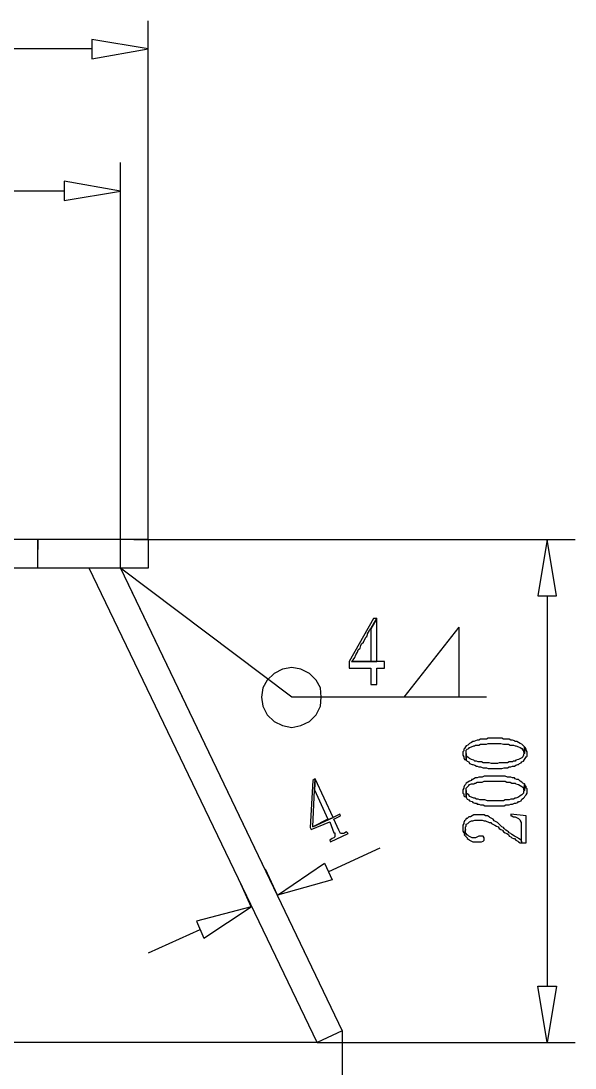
# Model space of a CAD drawing. Extents: x -15.4 to 0.8, y 0.3 to 11.8.
# Drawn here: x -9.208 to -8.66, y 9.933 to 10.969 of the extents above; entities that cross this region are included whole.
import ezdxf

# ---------------------------------------------------------------- set-up
doc = ezdxf.new("R2010")
doc.units = 0
doc.header["$MEASUREMENT"] = 0
doc.linetypes.add('AUSGEZOGEN', pattern=[0])
doc.layers.get('0').update_dxf_attribs({"linetype": 'AUSGEZOGEN'})

msp = doc.modelspace()

# ---------------------------------------------------------------- linework, layer by layer
for points in [[(-9.0821, 10.4561), (-9.0821, 10.9686)], [(-9.1379, 10.9502), (-9.1379, 10.9311), (-9.1379, 10.9311), (-9.0821, 10.9411), (-9.1379, 10.9502)], [(-9.1379, 10.9411), (-10.1704, 10.9411)], [(-9.1096, 10.4277), (-9.1096, 10.8286)], [(-9.1654, 10.8102), (-9.1654, 10.7911), (-9.1654, 10.7911), (-9.1096, 10.8002), (-9.1654, 10.8102)], [(-9.1654, 10.8002), (-10.1429, 10.8002)], [(-9.0963, 10.4561), (-9.6546, 10.4561)], [(-9.0821, 10.4561), (-9.6546, 10.4561)], [(-9.1913, 10.4561), (-9.1913, 10.4461)], [(-9.1913, 10.4277), (-9.1913, 10.4561)], [(-9.0963, 10.4561), (-8.6604, 10.4561)], [(-9.0821, 10.4561), (-9.0821, 10.4277)], [(-8.6971, 10.4002), (-8.6788, 10.4002), (-8.6788, 10.4002), (-8.6879, 10.4561), (-8.6971, 10.4002)], [(-9.0821, 10.4277), (-9.6546, 10.4277)], [(-8.8904, 9.9702), (-8.9154, 9.9586), (-8.9154, 9.9586), (-9.1404, 10.4277)], [(-8.7479, 10.3002), (-8.9404, 10.3002), (-8.9404, 10.3002), (-9.1096, 10.4277)], [(-9.1096, 10.4277), (-8.8904, 9.9702)], [(-9.1054, 10.4186), (-8.8904, 9.9702)], [(-8.6879, 10.4002), (-8.6879, 10.0144)], [(-8.8563, 10.3777), (-8.8596, 10.3777), (-8.8596, 10.3777), (-8.8838, 10.3352), (-8.8838, 10.3352), (-8.8838, 10.3286), (-8.8838, 10.3286), (-8.8621, 10.3286), (-8.8621, 10.3286), (-8.8621, 10.3127), (-8.8621, 10.3127), (-8.8563, 10.3127), (-8.8563, 10.3127), (-8.8563, 10.3286), (-8.8563, 10.3286), (-8.8488, 10.3286), (-8.8488, 10.3286), (-8.8488, 10.3352), (-8.8488, 10.3352), (-8.8813, 10.3352), (-8.8813, 10.3352), (-8.8796, 10.3369), (-8.8796, 10.3369), (-8.8779, 10.3394), (-8.8779, 10.3394), (-8.8771, 10.3419), (-8.8771, 10.3419), (-8.8754, 10.3444), (-8.8754, 10.3444), (-8.8746, 10.3469), (-8.8746, 10.3469), (-8.8729, 10.3486), (-8.8729, 10.3486), (-8.8721, 10.3511), (-8.8721, 10.3511), (-8.8713, 10.3527), (-8.8713, 10.3527), (-8.8696, 10.3544), (-8.8696, 10.3544), (-8.8671, 10.3594), (-8.8671, 10.3594), (-8.8663, 10.3602), (-8.8663, 10.3602), (-8.8654, 10.3619), (-8.8654, 10.3619), (-8.8654, 10.3627), (-8.8654, 10.3627), (-8.8646, 10.3644), (-8.8646, 10.3644), (-8.8638, 10.3652), (-8.8638, 10.3652), (-8.8638, 10.3661), (-8.8638, 10.3661), (-8.8629, 10.3669), (-8.8629, 10.3669), (-8.8629, 10.3677), (-8.8629, 10.3677), (-8.8621, 10.3677), (-8.8563, 10.3777)], [(-8.8563, 10.3777), (-8.8621, 10.3677), (-8.8621, 10.3677), (-8.8621, 10.3352), (-8.8621, 10.3352), (-8.8813, 10.3352), (-8.8813, 10.3352), (-8.8563, 10.3352), (-8.8563, 10.3777)], [(-8.7754, 10.3694), (-8.8296, 10.3002)], [(-8.7754, 10.3694), (-8.7754, 10.3002)], [(-8.9113, 10.3002), (-8.9121, 10.3094), (-8.9121, 10.3094), (-8.9163, 10.3169), (-8.9163, 10.3169), (-8.9229, 10.3236), (-8.9229, 10.3236), (-8.9313, 10.3277), (-8.9313, 10.3277), (-8.9404, 10.3294), (-8.9404, 10.3294), (-8.9496, 10.3277), (-8.9496, 10.3277), (-8.9579, 10.3236), (-8.9579, 10.3236), (-8.9646, 10.3169), (-8.9646, 10.3169), (-8.9688, 10.3094), (-8.9688, 10.3094), (-8.9704, 10.3002), (-8.9704, 10.3002), (-8.9688, 10.2911), (-8.9688, 10.2911), (-8.9646, 10.2827), (-8.9646, 10.2827), (-8.9579, 10.2761), (-8.9579, 10.2761), (-8.9496, 10.2719), (-8.9496, 10.2719), (-8.9404, 10.2702), (-8.9404, 10.2702), (-8.9313, 10.2719), (-8.9313, 10.2719), (-8.9229, 10.2761), (-8.9229, 10.2761), (-8.9163, 10.2827), (-8.9163, 10.2827), (-8.9121, 10.2911), (-8.9121, 10.2911), (-8.9113, 10.3002), (-8.9113, 10.3002)], [(-8.7713, 10.2444), (-8.7713, 10.2427), (-8.7713, 10.2427), (-8.7704, 10.2411), (-8.7704, 10.2411), (-8.7704, 10.2402), (-8.7704, 10.2402), (-8.7696, 10.2386), (-8.7696, 10.2386), (-8.7679, 10.2377), (-8.7679, 10.2377), (-8.7679, 10.2477), (-8.7679, 10.2477), (-8.7671, 10.2486), (-8.7671, 10.2486), (-8.7654, 10.2494), (-8.7654, 10.2494), (-8.7646, 10.2502), (-8.7646, 10.2502), (-8.7629, 10.2511), (-8.7629, 10.2511), (-8.7604, 10.2519), (-8.7604, 10.2519), (-8.7596, 10.2519), (-8.7596, 10.2519), (-8.7588, 10.2527), (-8.7588, 10.2527), (-8.7554, 10.2527), (-8.7554, 10.2527), (-8.7538, 10.2536), (-8.7538, 10.2536), (-8.7479, 10.2536), (-8.7479, 10.2536), (-8.7463, 10.2544), (-8.7463, 10.2544), (-8.7338, 10.2544), (-8.7338, 10.2544), (-8.7313, 10.2536), (-8.7313, 10.2536), (-8.7263, 10.2536), (-8.7263, 10.2536), (-8.7246, 10.2527), (-8.7246, 10.2527), (-8.7213, 10.2527), (-8.7213, 10.2527), (-8.7196, 10.2519), (-8.7196, 10.2519), (-8.7188, 10.2519), (-8.7188, 10.2519), (-8.7163, 10.2511), (-8.7163, 10.2511), (-8.7146, 10.2502), (-8.7146, 10.2502), (-8.7129, 10.2494), (-8.7129, 10.2494), (-8.7121, 10.2477), (-8.7121, 10.2477), (-8.7113, 10.2469), (-8.7113, 10.2469), (-8.7113, 10.2461), (-8.7113, 10.2461), (-8.7104, 10.2444), (-8.7104, 10.2444), (-8.7104, 10.2511), (-8.7104, 10.2511), (-8.7121, 10.2527), (-8.7121, 10.2527), (-8.7129, 10.2536), (-8.7129, 10.2536), (-8.7146, 10.2544), (-8.7146, 10.2544), (-8.7163, 10.2552), (-8.7163, 10.2552), (-8.7179, 10.2561), (-8.7179, 10.2561), (-8.7196, 10.2561), (-8.7196, 10.2561), (-8.7204, 10.2569), (-8.7204, 10.2569), (-8.7221, 10.2577), (-8.7221, 10.2577), (-8.7238, 10.2577), (-8.7238, 10.2577), (-8.7254, 10.2586), (-8.7254, 10.2586), (-8.7313, 10.2586), (-8.7313, 10.2586), (-8.7329, 10.2594), (-8.7329, 10.2594), (-8.7463, 10.2594), (-8.7463, 10.2594), (-8.7479, 10.2586), (-8.7479, 10.2586), (-8.7538, 10.2586), (-8.7538, 10.2586), (-8.7554, 10.2577), (-8.7554, 10.2577), (-8.7571, 10.2577), (-8.7571, 10.2577), (-8.7588, 10.2569), (-8.7588, 10.2569), (-8.7604, 10.2561), (-8.7604, 10.2561), (-8.7613, 10.2561), (-8.7613, 10.2561), (-8.7629, 10.2552), (-8.7629, 10.2552), (-8.7646, 10.2544), (-8.7646, 10.2544), (-8.7663, 10.2527), (-8.7663, 10.2527), (-8.7679, 10.2519), (-8.7679, 10.2519), (-8.7688, 10.2511), (-8.7688, 10.2511), (-8.7696, 10.2494), (-8.7696, 10.2494), (-8.7704, 10.2486), (-8.7704, 10.2486), (-8.7704, 10.2469), (-8.7704, 10.2469), (-8.7713, 10.2461), (-8.7713, 10.2444)], [(-8.7679, 10.2377), (-8.7671, 10.2369), (-8.7671, 10.2369), (-8.7654, 10.2361), (-8.7654, 10.2361), (-8.7646, 10.2344), (-8.7646, 10.2344), (-8.7621, 10.2336), (-8.7621, 10.2336), (-8.7613, 10.2336), (-8.7613, 10.2336), (-8.7596, 10.2327), (-8.7596, 10.2327), (-8.7579, 10.2319), (-8.7579, 10.2319), (-8.7571, 10.2319), (-8.7571, 10.2319), (-8.7554, 10.2311), (-8.7554, 10.2311), (-8.7538, 10.2311), (-8.7538, 10.2311), (-8.7513, 10.2302), (-8.7513, 10.2302), (-8.7479, 10.2302), (-8.7479, 10.2302), (-8.7463, 10.2294), (-8.7463, 10.2294), (-8.7329, 10.2294), (-8.7329, 10.2294), (-8.7304, 10.2302), (-8.7304, 10.2302), (-8.7271, 10.2302), (-8.7271, 10.2302), (-8.7254, 10.2311), (-8.7254, 10.2311), (-8.7238, 10.2311), (-8.7238, 10.2311), (-8.7221, 10.2319), (-8.7221, 10.2319), (-8.7204, 10.2319), (-8.7204, 10.2319), (-8.7188, 10.2327), (-8.7188, 10.2327), (-8.7171, 10.2336), (-8.7171, 10.2336), (-8.7163, 10.2336), (-8.7163, 10.2336), (-8.7154, 10.2344), (-8.7154, 10.2344), (-8.7138, 10.2352), (-8.7138, 10.2352), (-8.7129, 10.2361), (-8.7129, 10.2361), (-8.7113, 10.2369), (-8.7113, 10.2369), (-8.7104, 10.2386), (-8.7104, 10.2386), (-8.7096, 10.2394), (-8.7096, 10.2394), (-8.7088, 10.2411), (-8.7088, 10.2411), (-8.7079, 10.2419), (-8.7079, 10.2419), (-8.7079, 10.2461), (-8.7079, 10.2461), (-8.7088, 10.2477), (-8.7088, 10.2477), (-8.7088, 10.2486), (-8.7088, 10.2486), (-8.7096, 10.2502), (-8.7096, 10.2502), (-8.7104, 10.2511), (-8.7104, 10.2511), (-8.7104, 10.2444), (-8.7104, 10.2444), (-8.7113, 10.2436), (-8.7113, 10.2436), (-8.7113, 10.2427), (-8.7113, 10.2427), (-8.7121, 10.2411), (-8.7121, 10.2411), (-8.7129, 10.2402), (-8.7129, 10.2402), (-8.7163, 10.2386), (-8.7163, 10.2386), (-8.7188, 10.2377), (-8.7188, 10.2377), (-8.7196, 10.2369), (-8.7196, 10.2369), (-8.7213, 10.2369), (-8.7213, 10.2369), (-8.7221, 10.2361), (-8.7221, 10.2361), (-8.7254, 10.2361), (-8.7254, 10.2361), (-8.7271, 10.2352), (-8.7271, 10.2352), (-8.7354, 10.2352), (-8.7354, 10.2352), (-8.7371, 10.2344), (-8.7371, 10.2344), (-8.7429, 10.2344), (-8.7429, 10.2344), (-8.7454, 10.2352), (-8.7454, 10.2352), (-8.7513, 10.2352), (-8.7513, 10.2352), (-8.7529, 10.2361), (-8.7529, 10.2361), (-8.7563, 10.2361), (-8.7563, 10.2361), (-8.7579, 10.2369), (-8.7579, 10.2369), (-8.7596, 10.2369), (-8.7596, 10.2369), (-8.7604, 10.2377), (-8.7604, 10.2377), (-8.7629, 10.2386), (-8.7629, 10.2386), (-8.7646, 10.2394), (-8.7646, 10.2394), (-8.7654, 10.2402), (-8.7654, 10.2402), (-8.7671, 10.2411), (-8.7671, 10.2411), (-8.7679, 10.2427), (-8.7679, 10.2427), (-8.7679, 10.2444), (-8.7679, 10.2377)], [(-8.9171, 10.2194), (-8.9196, 10.2177), (-8.9196, 10.2177), (-8.9221, 10.1711), (-8.9221, 10.1711), (-8.9213, 10.1694), (-8.9213, 10.1694), (-8.9029, 10.1769), (-8.9029, 10.1769), (-8.8988, 10.1661), (-8.8988, 10.1661), (-8.8979, 10.1661), (-8.8979, 10.1661), (-8.8979, 10.1619), (-8.8979, 10.1619), (-8.8988, 10.1611), (-8.8988, 10.1611), (-8.9004, 10.1602), (-8.9004, 10.1602), (-8.9029, 10.1586), (-8.9029, 10.1586), (-8.9021, 10.1569), (-8.9021, 10.1569), (-8.8846, 10.1652), (-8.8846, 10.1652), (-8.8863, 10.1669), (-8.8863, 10.1669), (-8.8879, 10.1661), (-8.8879, 10.1661), (-8.8888, 10.1652), (-8.8888, 10.1652), (-8.8921, 10.1652), (-8.8921, 10.1652), (-8.8938, 10.1686), (-8.8938, 10.1686), (-8.8988, 10.1794), (-8.8988, 10.1794), (-8.8921, 10.1827), (-8.8921, 10.1827), (-8.8929, 10.1844), (-8.8929, 10.1844), (-8.8996, 10.1811), (-8.8996, 10.1811), (-8.9196, 10.1719), (-8.9196, 10.1719), (-8.9179, 10.2086), (-8.9171, 10.2194)], [(-8.9171, 10.2194), (-8.9179, 10.2086), (-8.9179, 10.2086), (-8.9046, 10.1794), (-8.9046, 10.1794), (-8.9196, 10.1719), (-8.9196, 10.1719), (-8.8996, 10.1811), (-8.9171, 10.2194)], [(-8.7713, 10.2077), (-8.7713, 10.2052), (-8.7713, 10.2052), (-8.7704, 10.2044), (-8.7704, 10.2044), (-8.7704, 10.2027), (-8.7704, 10.2027), (-8.7696, 10.2019), (-8.7696, 10.2019), (-8.7679, 10.2011), (-8.7679, 10.2011), (-8.7679, 10.2102), (-8.7679, 10.2102), (-8.7671, 10.2111), (-8.7671, 10.2111), (-8.7654, 10.2127), (-8.7654, 10.2127), (-8.7646, 10.2136), (-8.7646, 10.2136), (-8.7629, 10.2144), (-8.7629, 10.2144), (-8.7604, 10.2144), (-8.7604, 10.2144), (-8.7596, 10.2152), (-8.7596, 10.2152), (-8.7588, 10.2152), (-8.7588, 10.2152), (-8.7571, 10.2161), (-8.7571, 10.2161), (-8.7521, 10.2161), (-8.7521, 10.2161), (-8.7504, 10.2169), (-8.7504, 10.2169), (-8.7296, 10.2169), (-8.7296, 10.2169), (-8.7279, 10.2161), (-8.7279, 10.2161), (-8.7246, 10.2161), (-8.7246, 10.2161), (-8.7229, 10.2152), (-8.7229, 10.2152), (-8.7196, 10.2152), (-8.7196, 10.2152), (-8.7188, 10.2144), (-8.7188, 10.2144), (-8.7163, 10.2136), (-8.7163, 10.2136), (-8.7146, 10.2127), (-8.7146, 10.2127), (-8.7129, 10.2119), (-8.7129, 10.2119), (-8.7121, 10.2111), (-8.7121, 10.2111), (-8.7113, 10.2102), (-8.7113, 10.2102), (-8.7113, 10.2086), (-8.7113, 10.2086), (-8.7104, 10.2077), (-8.7104, 10.2077), (-8.7104, 10.2144), (-8.7104, 10.2144), (-8.7121, 10.2152), (-8.7121, 10.2152), (-8.7129, 10.2161), (-8.7129, 10.2161), (-8.7146, 10.2169), (-8.7146, 10.2169), (-8.7163, 10.2186), (-8.7163, 10.2186), (-8.7179, 10.2186), (-8.7179, 10.2186), (-8.7196, 10.2194), (-8.7196, 10.2194), (-8.7204, 10.2202), (-8.7204, 10.2202), (-8.7221, 10.2202), (-8.7221, 10.2202), (-8.7238, 10.2211), (-8.7238, 10.2211), (-8.7271, 10.2211), (-8.7271, 10.2211), (-8.7296, 10.2219), (-8.7296, 10.2219), (-8.7504, 10.2219), (-8.7504, 10.2219), (-8.7521, 10.2211), (-8.7521, 10.2211), (-8.7554, 10.2211), (-8.7554, 10.2211), (-8.7571, 10.2202), (-8.7571, 10.2202), (-8.7588, 10.2202), (-8.7588, 10.2202), (-8.7604, 10.2194), (-8.7604, 10.2194), (-8.7613, 10.2186), (-8.7613, 10.2186), (-8.7629, 10.2186), (-8.7629, 10.2186), (-8.7629, 10.2177), (-8.7629, 10.2177), (-8.7646, 10.2169), (-8.7646, 10.2169), (-8.7663, 10.2161), (-8.7663, 10.2161), (-8.7679, 10.2152), (-8.7679, 10.2152), (-8.7688, 10.2136), (-8.7688, 10.2136), (-8.7696, 10.2127), (-8.7696, 10.2127), (-8.7704, 10.2111), (-8.7704, 10.2111), (-8.7704, 10.2102), (-8.7704, 10.2102), (-8.7713, 10.2086), (-8.7713, 10.2077)], [(-8.7679, 10.2011), (-8.7671, 10.1994), (-8.7671, 10.1994), (-8.7654, 10.1986), (-8.7654, 10.1986), (-8.7646, 10.1977), (-8.7646, 10.1977), (-8.7621, 10.1969), (-8.7621, 10.1969), (-8.7613, 10.1961), (-8.7613, 10.1961), (-8.7596, 10.1952), (-8.7596, 10.1952), (-8.7579, 10.1952), (-8.7579, 10.1952), (-8.7571, 10.1944), (-8.7571, 10.1944), (-8.7554, 10.1944), (-8.7554, 10.1944), (-8.7538, 10.1936), (-8.7538, 10.1936), (-8.7513, 10.1936), (-8.7513, 10.1936), (-8.7496, 10.1927), (-8.7496, 10.1927), (-8.7304, 10.1927), (-8.7304, 10.1927), (-8.7288, 10.1936), (-8.7288, 10.1936), (-8.7254, 10.1936), (-8.7254, 10.1936), (-8.7238, 10.1944), (-8.7238, 10.1944), (-8.7221, 10.1944), (-8.7221, 10.1944), (-8.7204, 10.1952), (-8.7204, 10.1952), (-8.7188, 10.1952), (-8.7188, 10.1952), (-8.7171, 10.1961), (-8.7171, 10.1961), (-8.7163, 10.1969), (-8.7163, 10.1969), (-8.7154, 10.1969), (-8.7154, 10.1969), (-8.7138, 10.1977), (-8.7138, 10.1977), (-8.7129, 10.1994), (-8.7129, 10.1994), (-8.7113, 10.2002), (-8.7113, 10.2002), (-8.7104, 10.2011), (-8.7104, 10.2011), (-8.7096, 10.2027), (-8.7096, 10.2027), (-8.7088, 10.2036), (-8.7088, 10.2036), (-8.7079, 10.2052), (-8.7079, 10.2052), (-8.7079, 10.2094), (-8.7079, 10.2094), (-8.7088, 10.2102), (-8.7088, 10.2102), (-8.7088, 10.2119), (-8.7088, 10.2119), (-8.7096, 10.2127), (-8.7096, 10.2127), (-8.7104, 10.2144), (-8.7104, 10.2144), (-8.7104, 10.2077), (-8.7104, 10.2077), (-8.7113, 10.2069), (-8.7113, 10.2069), (-8.7113, 10.2052), (-8.7113, 10.2052), (-8.7121, 10.2044), (-8.7121, 10.2044), (-8.7129, 10.2036), (-8.7129, 10.2036), (-8.7146, 10.2027), (-8.7146, 10.2027), (-8.7163, 10.2011), (-8.7163, 10.2011), (-8.7188, 10.2002), (-8.7188, 10.2002), (-8.7196, 10.2002), (-8.7196, 10.2002), (-8.7213, 10.1994), (-8.7213, 10.1994), (-8.7238, 10.1994), (-8.7238, 10.1994), (-8.7254, 10.1986), (-8.7254, 10.1986), (-8.7296, 10.1986), (-8.7296, 10.1986), (-8.7313, 10.1977), (-8.7313, 10.1977), (-8.7471, 10.1977), (-8.7471, 10.1977), (-8.7496, 10.1986), (-8.7496, 10.1986), (-8.7546, 10.1986), (-8.7546, 10.1986), (-8.7563, 10.1994), (-8.7563, 10.1994), (-8.7579, 10.1994), (-8.7579, 10.1994), (-8.7596, 10.2002), (-8.7596, 10.2002), (-8.7604, 10.2002), (-8.7604, 10.2002), (-8.7629, 10.2011), (-8.7629, 10.2011), (-8.7646, 10.2019), (-8.7646, 10.2019), (-8.7654, 10.2036), (-8.7654, 10.2036), (-8.7671, 10.2044), (-8.7671, 10.2044), (-8.7679, 10.2052), (-8.7679, 10.2052), (-8.7679, 10.2077), (-8.7679, 10.2011)], [(-8.7713, 10.1702), (-8.7713, 10.1677), (-8.7713, 10.1677), (-8.7704, 10.1661), (-8.7704, 10.1661), (-8.7696, 10.1652), (-8.7696, 10.1652), (-8.7696, 10.1636), (-8.7696, 10.1636), (-8.7688, 10.1694), (-8.7688, 10.1694), (-8.7688, 10.1719), (-8.7688, 10.1719), (-8.7679, 10.1727), (-8.7679, 10.1727), (-8.7679, 10.1744), (-8.7679, 10.1744), (-8.7663, 10.1752), (-8.7663, 10.1752), (-8.7654, 10.1761), (-8.7654, 10.1761), (-8.7646, 10.1769), (-8.7646, 10.1769), (-8.7629, 10.1777), (-8.7629, 10.1777), (-8.7613, 10.1777), (-8.7613, 10.1777), (-8.7596, 10.1786), (-8.7596, 10.1786), (-8.7521, 10.1786), (-8.7521, 10.1786), (-8.7504, 10.1777), (-8.7504, 10.1777), (-8.7488, 10.1777), (-8.7488, 10.1777), (-8.7454, 10.1761), (-8.7454, 10.1761), (-8.7438, 10.1761), (-8.7438, 10.1761), (-8.7429, 10.1752), (-8.7429, 10.1752), (-8.7396, 10.1736), (-8.7396, 10.1736), (-8.7379, 10.1727), (-8.7379, 10.1727), (-8.7363, 10.1719), (-8.7363, 10.1719), (-8.7354, 10.1702), (-8.7354, 10.1702), (-8.7338, 10.1694), (-8.7338, 10.1694), (-8.7321, 10.1686), (-8.7321, 10.1686), (-8.7313, 10.1669), (-8.7313, 10.1669), (-8.7296, 10.1661), (-8.7296, 10.1661), (-8.7279, 10.1652), (-8.7279, 10.1652), (-8.7263, 10.1644), (-8.7263, 10.1644), (-8.7254, 10.1627), (-8.7254, 10.1627), (-8.7238, 10.1619), (-8.7238, 10.1619), (-8.7229, 10.1611), (-8.7229, 10.1611), (-8.7213, 10.1602), (-8.7213, 10.1602), (-8.7204, 10.1602), (-8.7204, 10.1602), (-8.7188, 10.1586), (-8.7188, 10.1586), (-8.7171, 10.1577), (-8.7171, 10.1577), (-8.7163, 10.1569), (-8.7163, 10.1569), (-8.7146, 10.1561), (-8.7146, 10.1561), (-8.7129, 10.1561), (-8.7129, 10.1561), (-8.7138, 10.1586), (-8.7138, 10.1586), (-8.7146, 10.1594), (-8.7146, 10.1594), (-8.7163, 10.1602), (-8.7163, 10.1602), (-8.7171, 10.1611), (-8.7171, 10.1611), (-8.7204, 10.1627), (-8.7204, 10.1627), (-8.7229, 10.1644), (-8.7229, 10.1644), (-8.7238, 10.1652), (-8.7238, 10.1652), (-8.7254, 10.1661), (-8.7254, 10.1661), (-8.7263, 10.1669), (-8.7263, 10.1669), (-8.7271, 10.1677), (-8.7271, 10.1677), (-8.7288, 10.1686), (-8.7288, 10.1686), (-8.7304, 10.1702), (-8.7304, 10.1702), (-8.7313, 10.1711), (-8.7313, 10.1711), (-8.7329, 10.1719), (-8.7329, 10.1719), (-8.7371, 10.1761), (-8.7371, 10.1761), (-8.7404, 10.1777), (-8.7404, 10.1777), (-8.7413, 10.1794), (-8.7413, 10.1794), (-8.7446, 10.1811), (-8.7446, 10.1811), (-8.7454, 10.1819), (-8.7454, 10.1819), (-8.7471, 10.1827), (-8.7471, 10.1827), (-8.7488, 10.1827), (-8.7488, 10.1827), (-8.7504, 10.1836), (-8.7504, 10.1836), (-8.7604, 10.1836), (-8.7604, 10.1836), (-8.7638, 10.1819), (-8.7638, 10.1819), (-8.7654, 10.1819), (-8.7654, 10.1819), (-8.7671, 10.1802), (-8.7671, 10.1802), (-8.7679, 10.1802), (-8.7679, 10.1802), (-8.7688, 10.1786), (-8.7688, 10.1786), (-8.7696, 10.1777), (-8.7696, 10.1777), (-8.7704, 10.1761), (-8.7704, 10.1761), (-8.7704, 10.1752), (-8.7704, 10.1752), (-8.7713, 10.1736), (-8.7713, 10.1736), (-8.7713, 10.1719), (-8.7713, 10.1702)], [(-8.7238, 10.1844), (-8.7238, 10.1827), (-8.7238, 10.1827), (-8.7229, 10.1827), (-8.7229, 10.1827), (-8.7213, 10.1819), (-8.7213, 10.1819), (-8.7196, 10.1819), (-8.7196, 10.1819), (-8.7163, 10.1802), (-8.7163, 10.1802), (-8.7146, 10.1786), (-8.7146, 10.1786), (-8.7146, 10.1777), (-8.7146, 10.1777), (-8.7138, 10.1761), (-8.7138, 10.1761), (-8.7138, 10.1586), (-8.7138, 10.1586), (-8.7129, 10.1561), (-8.7129, 10.1561), (-8.7088, 10.1561), (-8.7088, 10.1561), (-8.7088, 10.1827), (-8.7238, 10.1844)], [(-8.7696, 10.1636), (-8.7679, 10.1619), (-8.7679, 10.1619), (-8.7671, 10.1611), (-8.7671, 10.1611), (-8.7671, 10.1602), (-8.7671, 10.1602), (-8.7654, 10.1594), (-8.7654, 10.1594), (-8.7646, 10.1586), (-8.7646, 10.1586), (-8.7613, 10.1569), (-8.7613, 10.1569), (-8.7529, 10.1569), (-8.7529, 10.1569), (-8.7513, 10.1577), (-8.7513, 10.1577), (-8.7504, 10.1586), (-8.7504, 10.1586), (-8.7504, 10.1611), (-8.7504, 10.1611), (-8.7513, 10.1627), (-8.7513, 10.1627), (-8.7554, 10.1627), (-8.7554, 10.1627), (-8.7588, 10.1611), (-8.7588, 10.1611), (-8.7621, 10.1611), (-8.7621, 10.1611), (-8.7654, 10.1627), (-8.7654, 10.1627), (-8.7663, 10.1636), (-8.7663, 10.1636), (-8.7671, 10.1636), (-8.7671, 10.1636), (-8.7679, 10.1652), (-8.7679, 10.1652), (-8.7688, 10.1661), (-8.7688, 10.1661), (-8.7688, 10.1694), (-8.7696, 10.1636)], [(-8.9038, 10.1277), (-8.8529, 10.1511)], [(-8.9079, 10.1361), (-8.9004, 10.1194), (-8.9004, 10.1194), (-8.9546, 10.1044), (-8.9079, 10.1361)], [(-8.9546, 10.1044), (-8.9663, 10.1302)], [(-8.9804, 10.0927), (-8.9921, 10.1186)], [(-9.0346, 10.0786), (-9.0271, 10.0619), (-9.0271, 10.0619), (-8.9804, 10.0927), (-9.0346, 10.0786)], [(-9.0313, 10.0702), (-9.0821, 10.0469)], [(-8.6971, 10.0144), (-8.6788, 10.0144), (-8.6788, 10.0144), (-8.6879, 9.9586), (-8.6971, 10.0144)], [(-8.8904, 9.9702), (-8.8904, 9.6111)], [(-8.9154, 9.9586), (-9.6546, 9.9586)], [(-8.9154, 9.9586), (-8.6604, 9.9586)]]:
    msp.add_lwpolyline(points)

doc.saveas('drawing.dxf')
